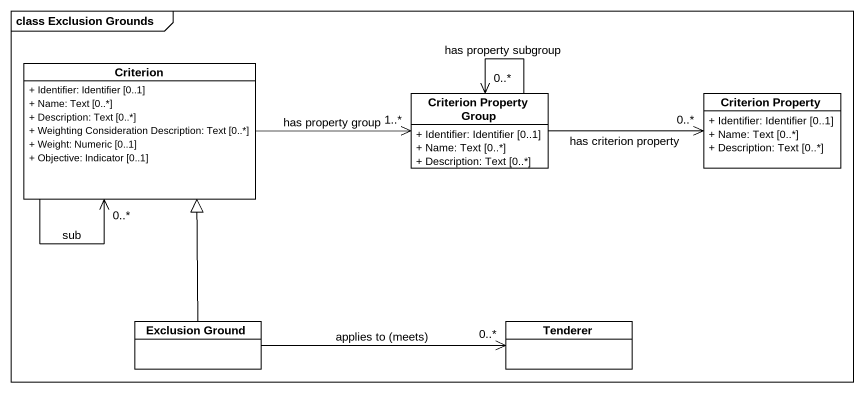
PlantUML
@startuml
mainframe class Exclusion Grounds
hide circle
hide empty members
skinparam classAttributeIconSize 0
class Criterion {
  + Identifier: Identifier [0..1]
  + Name: Text [0..*]
  + Description: Text [0..*]
  + Weighting Consideration Description: Text [0..*]
  + Weight: Numeric [0..1]
  + Objective: Indicator [0..1]
}
class "Criterion Property Group" as Criterion_Property_Group {
  + Identifier: Identifier [0..1]
  + Name: Text [0..*]
  + Description: Text [0..*]
}
class "Criterion Property" as Criterion_Property {
  + Identifier: Identifier [0..1]
  + Name: Text [0..*]
  + Description: Text [0..*]
}
class "Exclusion Ground" as Exclusion_Ground
class Tenderer
Criterion --> "0..*" Criterion : sub
Criterion -right-> "1..*" Criterion_Property_Group : has property group
Criterion_Property_Group --> "0..*" Criterion_Property_Group : has property subgroup
Criterion_Property_Group -right-> "0..*" Criterion_Property : has criterion property
Exclusion_Ground -up-|> Criterion
Exclusion_Ground -right-> "0..*" Tenderer : applies to (meets)
@enduml
